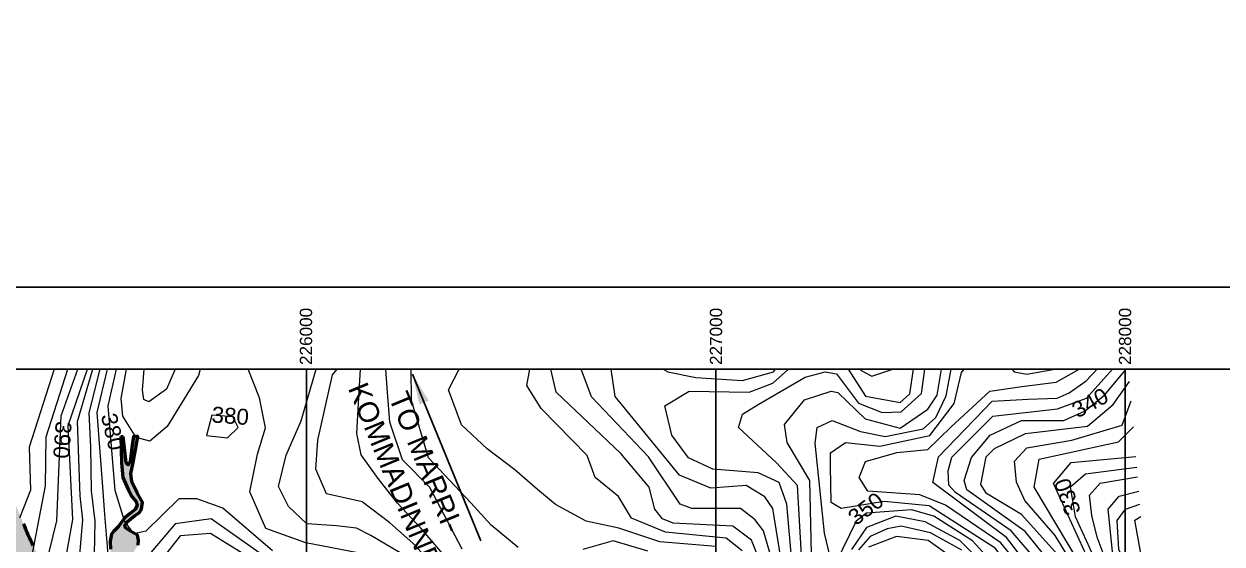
# Model space of a CAD drawing. Header units: metres. Extents: x 32505 to 230200, y 224018 to 1564544.
# Drawn here: x 225309 to 228237, y 1563272 to 1564544 of the extents above; entities that cross this region are included whole.
import ezdxf

# ---------------------------------------------------------------- set-up
doc = ezdxf.new("R2010")
doc.units = ezdxf.units.M
doc.header["$PDMODE"] = 1
doc.header["$PDSIZE"] = -15
for name, color, linetype, lineweight in [('10 M CONTOUR', 8, 'Continuous', 9), ('2 M CONTOUR', 254, 'Continuous', 9), ('STREAM', 141, 'Continuous', 0)]:
    doc.layers.add(name, color=color, linetype=linetype, lineweight=lineweight)
for name, color, linetype in [('CONTEXT', 44, 'Continuous'), ('for print 2by2', 7, 'Continuous'), ('G_B.T. ROAD', 1, 'Continuous'), ('GRID', 7, 'Continuous'), ('name power lines', 1, 'Continuous')]:
    doc.layers.add(name, color=color, linetype=linetype)
doc.styles.get("Standard").update_dxf_attribs({"font": 'arial.ttf'})
doc.dimstyles.get("Standard").update_dxf_attribs({"dimtxt": 0.18, "dimasz": 0.18, "dimexe": 0.18, "dimexo": 0.0625, "dimgap": 0.09, "dimtad": 0, "dimtih": 1, "dimtoh": 1, "dimdec": 4, "dimzin": 0, "dimdsep": 46, "dimtxsty": 'Standard', "dimcen": 0.09, "dimadec": 0, "dimazin": 0, "dimtfac": 1, "dimtdec": 4, "dimtofl": 0, "dimtmove": 0, "dimatfit": 3, "dimfxl": 1, "dimtolj": 1, "dimtzin": 0, "dimarcsym": 0})

msp = doc.modelspace()

# ---------------------------------------------------------------- hatches: boundary and pattern name
at = {"layer": 'STREAM', "lineweight": 50}
h = msp.add_hatch(color=256, dxfattribs=at)
h.dxf.hatch_style = 1
h.paths.add_polyline_path([(225589.6, 1563281.8), (225586.7, 1563293.6), (225569.7, 1563303.8), (225557.2, 1563311.2), (225555.8, 1563317.8), (225561.7, 1563326.6), (225579.3, 1563341.3), (225591.2, 1563348.2), (225596.4, 1563357.1), (225599.4, 1563374.7), (225586.1, 1563397.6), (225572.8, 1563424.1), (225570.6, 1563444.8), (225576.5, 1563471.3), (225581.7, 1563502.3), (225587.7, 1563534.6), (225576.9, 1563534.8), (225574.1, 1563514), (225568.6, 1563473), (225564.2, 1563466), (225558.9, 1563470.2), (225555.8, 1563499.5), (225552.1, 1563535.1), (225546.3, 1563535.2), (225547.8, 1563470.6), (225551.3, 1563434.8), (225564.2, 1563405.5), (225572.8, 1563388.3), (225583.6, 1563375.4), (225585.7, 1563366.8), (225581.4, 1563356.8), (225570, 1563347.4), (225556.4, 1563336.7), (225547.8, 1563325.2), (225540.6, 1563314.5), (225528.4, 1563303), (225523.4, 1563295.9), (225519.8, 1563278.7), (225520.5, 1563259.4), (225522, 1563242.2), (225529.1, 1563228.6), (225527.3, 1563214.2), (225520.8, 1563187.6), (225520.8, 1563169.7), (225523.7, 1563133), (225528.7, 1563099.3), (225540.2, 1563069.2), (225536.6, 1563039.7), (225520.8, 1563007.9), (225515, 1562980.6), (225515.7, 1562959.7), (225522.5, 1562917.8), (225544.7, 1562886.1), (225548.3, 1562874.3), (225547, 1562867), (225538.8, 1562854.8), (225529.3, 1562845.3), (225524.3, 1562837.5), (225524.7, 1562830.7), (225530.6, 1562812.6), (225540.2, 1562794.3), (225544.3, 1562782.9), (225543.4, 1562768), (225536.6, 1562751.2), (225529.3, 1562735.8), (225522.4, 1562718.3), (225509.3, 1562694.3), (225496.2, 1562669.6), (225493.3, 1562651.4), (225481, 1562625.2), (225470.8, 1562602), (225473, 1562589.6), (225482.4, 1562586), (225494.1, 1562591.1), (225502.8, 1562606.3), (225506.4, 1562626.7), (225500.6, 1562635.4), (225500.6, 1562649.2), (225509.3, 1562674), (225521, 1562700.9), (225534.1, 1562719.8), (225550.1, 1562748.1), (225557.8, 1562775.8), (225554.2, 1562794.8), (225541.8, 1562813), (225534.5, 1562824.7), (225534.5, 1562833.4), (225544, 1562849.5), (225554.9, 1562859.7), (225559.3, 1562872.1), (225557.8, 1562883.7), (225550.5, 1562895.4), (225531.2, 1562920.2), (225525.3, 1562937), (225521.6, 1562965.5), (225524.6, 1562991.9), (225534.8, 1563018.9), (225547.3, 1563032.1), (225553.1, 1563046), (225555.3, 1563062.8), (225547.9, 1563097.7), (225544.3, 1563141.7), (225547.2, 1563177.7), (225560.4, 1563216.6), (225579.5, 1563256.2), (225588.1, 1563269.3)])
at = {"layer": 'STREAM', "true_color": 0xffffdb}
h = msp.add_hatch(color=7, dxfattribs=at)
h.dxf.hatch_style = 1
h.paths.add_polyline_path([(225710.4, 1562484.6), (225684.9, 1562490.6), (225632.1, 1562529), (225482.4, 1562586), (225473, 1562589.6), (225470.8, 1562602), (225481, 1562625.2), (225493.3, 1562651.4), (225495, 1562661.5), (225495.2, 1562673.4), (225507.6, 1562695.4), (225522.9, 1562724.3), (225526.5, 1562728.6), (225529.3, 1562735.8), (225536.6, 1562751.2), (225540.3, 1562760.3), (225543.1, 1562782.2), (225538, 1562798.5), (225530.6, 1562812.6), (225524.7, 1562830.7), (225524.3, 1562837.5), (225525.3, 1562839.2), (225522.2, 1562849.2), (225519.7, 1562888.2), (225518.4, 1562891), (225519.7, 1562908.9), (225511.4, 1562928.8), (225506.7, 1562953.7), (225497.7, 1562969.1), (225486.3, 1562981.8), (225480.6, 1562998.2), (225494.8, 1563014.8), (225513.5, 1563022.3), (225527.5, 1563033.9), (225532.2, 1563051), (225528.7, 1563075.2), (225518.3, 1563113.6), (225512.8, 1563157.4), (225517.1, 1563202.8), (225475.9, 1563203.2), (225393.4, 1563204.2), (225386.8, 1563204.2), (225381, 1563204.3), (225374.7, 1563204.4), (225368.2, 1563204.5), (225364.5, 1563204.5), (225362.8, 1563207.9), (225359, 1563215.5), (225354.8, 1563223.9), (225350.9, 1563231.5), (225348, 1563237.2), (225345.6, 1563242), (225343.4, 1563246.4), (225341.2, 1563250.7), (225338.1, 1563256.8), (225336.5, 1563260), (225334.9, 1563263.3), (225332.2, 1563268.6), (225329.5, 1563273.9), (225325.8, 1563281.3), (225323.7, 1563285.4), (225321.2, 1563290.4), (225319.8, 1563293.6), (225318.1, 1563297.7), (225317, 1563300.3), (225315.6, 1563303.7), (225314.5, 1563306.4), (225313.4, 1563309.1), (225312.4, 1563311.4), (225311.2, 1563314.5), (225309.7, 1563318.1), (225308.7, 1563320.4), (225307.9, 1563322.3), (225306.9, 1563324.7), (225297.9, 1563346.5), (225285.4, 1563376.6), (225271.1, 1563411.2), (225258.3, 1563442), (225245, 1563474), (225216, 1563462), (225153.3, 1563436), (225082.1, 1563406.5), (224883.5, 1563319.7), (224823.2, 1563296.6), (224782.5, 1563281.1), (224790.8, 1563227.3), (224798.1, 1563179.9), (224802, 1563154.2), (224806.5, 1563124.8), (224810.5, 1563099.2), (224812.8, 1563084.3), (224827.3, 1563089.3), (224838.1, 1563093), (224848.9, 1563096.8), (224863.3, 1563101.7), (224866.6, 1563094.5), (224870.3, 1563086.3), (224873.6, 1563079), (224876.2, 1563073.4), (224867.7, 1563070.1), (224857.7, 1563066.3), (224842.5, 1563060.4), (224828, 1563054.7), (224815.5, 1563053.9), (224820.5, 1563000), (224828.6, 1562911.1), (224831, 1562884.6), (224834.6, 1562844.8), (224838.6, 1562801.8), (224842.3, 1562760.8), (224847, 1562709.6), (224850.3, 1562672.8), (224850.8, 1562668.1), (224851.6, 1562659.4), (224852.1, 1562654.1), (224880.1, 1562610.3), (224919.4, 1562549.1), (224991.3, 1562436.8), (225007.4, 1562411.8), (225018, 1562395.2), (225050.9, 1562331.6), (225072.8, 1562289.1), (225100.4, 1562235.6), (225162.1, 1562115.5), (225194.8, 1562051.7), (225223.7, 1561995.5), (225227.4, 1561988.2), (225229.9, 1561983.5), (225233.4, 1561976.5), (225237.3, 1561968.9), (225247.3, 1561949.4), (225258.4, 1561927.8), (225260.5, 1561921.7), (225262.8, 1561913.8), (225284.5, 1561893), (225341, 1561838.6), (225423.7, 1561757.8), (225510.5, 1561673), (225559.9, 1561624.5), (225616, 1561569.7), (225644.5, 1561569.7), (225710.4, 1561569.7)])

# ---------------------------------------------------------------- linework, layer by layer
at = {"color": 1, "lineweight": 50}
msp.add_lwpolyline([(225309.2, 1563319.3), (225309.7, 1563318.1), (225310.4, 1563316.3), (225311.2, 1563314.5), (225312.3, 1563311.8), (225312.4, 1563311.4), (225313, 1563310.1), (225313.4, 1563309.1), (225314, 1563307.7), (225314.5, 1563306.4), (225315.2, 1563304.7), (225315.6, 1563303.7), (225316.4, 1563301.9), (225317, 1563300.3), (225318.1, 1563297.7), (225319.3, 1563294.8), (225319.5, 1563294.3), (225319.8, 1563293.6), (225320.4, 1563292.2), (225321.7, 1563289.4), (225323.7, 1563285.4), (225325.8, 1563281.3), (225329.5, 1563273.9), (225332.2, 1563268.6)], dxfattribs=at)
at = {"layer": '10 M CONTOUR'}
for points in [[(225362.6, 1563218.4, 390), (225389.7, 1563328.7, 390), (225400.1, 1563585.8, 390), (225440.9, 1563700, 390)], [(225916.9, 1563255.2, 380), (225795.4, 1563360, 380), (225731.8, 1563382.3, 380), (225687.6, 1563382.7, 380), (225607.5, 1563303.3, 380), (225578, 1563296.7, 380), (225555.1, 1563328.8, 380), (225532, 1563402.8, 380), (225515.4, 1563610.1, 380), (225535.9, 1563700, 380)], [(226380, 1563259.1, 370), (226301.5, 1563409.9, 370), (226234, 1563477.9, 370), (226203.3, 1563570.1, 370), (226198.1, 1563643.4, 370), (226193.4, 1563700, 370)], [(227141.9, 1563216.8, 360), (227116.2, 1563304.3, 360), (227095.3, 1563332, 360), (227060.1, 1563358.8, 360), (226941.6, 1563359.2, 360), (226913.1, 1563369.7, 360), (226835.5, 1563485.2, 360), (226696.3, 1563632.1, 360), (226671.1, 1563700, 360)], [(227280.1, 1563237, 350), (227265.5, 1563298.7, 350), (227242.6, 1563519, 350), (227247.5, 1563556.7, 350), (227284.6, 1563573.9, 350), (227353.2, 1563547.1, 350), (227414, 1563534.6, 350), (227507, 1563553.9, 350), (227537.5, 1563581.2, 350), (227562.9, 1563634.8, 350), (227574.9, 1563700, 350)], [(228082.6, 1562812.6, 340), (227926.4, 1562890.5, 340), (227886, 1562927.6, 340), (227848.2, 1563015.1, 340), (227863.2, 1563097, 340), (227862.9, 1563139.8, 340), (227842.4, 1563195.8, 340), (227756, 1563303, 340), (227613.1, 1563404.8, 340), (227606.5, 1563427.5, 340), (227624.4, 1563483.8, 340), (227670.2, 1563538, 340), (227747.1, 1563574.4, 340), (227850.3, 1563574.4, 340), (227902.4, 1563597.7, 340), (227950.3, 1563637.1, 340), (228002.6, 1563700, 340)], [(225832.5, 1563556.7, 380), (225819.6, 1563583.3, 380), (225768.4, 1563587, 380), (225755.3, 1563537.5, 380), (225806.7, 1563531.7, 380), (225832.5, 1563556.7, 380)], [(228067.1, 1562998.3, 330), (227985.5, 1563052.9, 330), (227950.8, 1563181.9, 330), (227879.2, 1563338.3, 330), (227866.7, 1563411.7, 330), (227903.3, 1563443.8, 330), (228028.6, 1563460.3, 330)], [(227717.9, 1563180.1, 350), (227627.3, 1563280.2, 350), (227532.9, 1563340.1, 350), (227477.9, 1563355.9, 350), (227368.3, 1563347.3, 350), (227343.1, 1563327.9, 350), (227293.5, 1563225.9, 350)]]:
    msp.add_polyline3d(points, dxfattribs=at)
at = {"layer": '2 M CONTOUR', "linetype": 'Continuous', "elevation": 394}
msp.add_lwpolyline([(225383.6, 1563700), (225322.5, 1563508.8), (225325.5, 1563403.5), (225298.8, 1563335.4)], dxfattribs=at)
at = {"layer": '2 M CONTOUR'}
for points in [[(225331.5, 1563252.6, 392), (225361.7, 1563414.7, 392), (225363.4, 1563534.3, 392), (225416.3, 1563700, 392)], [(225404.7, 1563195.6, 388), (225428.5, 1563332.2, 388), (225417.7, 1563561.8, 388), (225464.8, 1563700, 388)], [(225440.9, 1563189.4, 386), (225453.6, 1563331.2, 386), (225446.5, 1563389.5, 386), (225440.4, 1563571.5, 386), (225477.7, 1563700, 386)], [(225480.6, 1563206, 384), (225483.5, 1563328, 384), (225474.3, 1563402.2, 384), (225472.8, 1563509.1, 384), (225469.1, 1563592.5, 384), (225495.9, 1563700, 384)], [(225516.6, 1563226.8, 382), (225506.7, 1563344.3, 382), (225501.9, 1563412.1, 382), (225488.7, 1563593.5, 382), (225513.4, 1563700, 382)], [(225739.8, 1563700, 378), (225735.7, 1563683.9, 378), (225659.7, 1563559.6, 378), (225617.3, 1563523.5, 378), (225584, 1563532.7, 378), (225550.9, 1563585, 378), (225547.1, 1563628, 378), (225559.7, 1563700, 378)], [(225678.5, 1563700, 376), (225657.6, 1563650.6, 376), (225614.3, 1563619.9, 376), (225602, 1563625.2, 376), (225598.7, 1563648.3, 376), (225602.9, 1563700, 376)], [(226146.6, 1563246, 378), (225998.5, 1563275.1, 378), (225900.5, 1563310.1, 378), (225861.3, 1563399.7, 378), (225880, 1563491.4, 378), (225899.3, 1563556.1, 378), (225885.3, 1563629.6, 378), (225857.6, 1563700, 378)], [(226228.5, 1563250.2, 376), (226157, 1563292.9, 376), (226121.8, 1563310.4, 376), (226072.8, 1563316.7, 376), (226001, 1563321.3, 376), (225955.9, 1563364.1, 376), (225931.7, 1563412.7, 376), (225950.3, 1563489.1, 376), (225986.8, 1563572.9, 376), (226023.5, 1563700, 376)], [(226355.5, 1563170.2, 374), (226259.3, 1563273.9, 374), (226203.4, 1563324.2, 374), (226135.5, 1563375.5, 374), (226048.5, 1563395.1, 374), (226022.8, 1563455.1, 374), (226027.7, 1563526.1, 374), (226063.2, 1563685.8, 374), (226075.1, 1563700, 374)], [(226395.8, 1563174.7, 372), (226280.3, 1563310, 372), (226222.3, 1563371.9, 372), (226174.7, 1563432.2, 372), (226133.5, 1563489.9, 372), (226122.5, 1563542.7, 372), (226127.5, 1563630.9, 372), (226132, 1563700, 372)], [(226517.2, 1563263.3, 368), (226451.1, 1563318.1, 368), (226401.1, 1563372.9, 368), (226298.1, 1563482.9, 368), (226256.6, 1563623.2, 368), (226255.8, 1563700, 368)], [(227000.2, 1563265.6, 366), (226863.5, 1563277.2, 366), (226762.8, 1563310.4, 366), (226683.4, 1563327.8, 366), (226608.1, 1563368.7, 366), (226564, 1563405.1, 366), (226509.2, 1563453.5, 366), (226441.4, 1563505, 366), (226378.5, 1563563.1, 366), (226347.1, 1563649.3, 366), (226372.4, 1563698.3, 366), (226375.5, 1563700, 366)], [(227064.2, 1563255.4, 364), (227025.6, 1563286.1, 364), (226876.7, 1563301.1, 364), (226794.3, 1563335, 364), (226761.8, 1563388, 364), (226705.1, 1563434.7, 364), (226686, 1563488.3, 364), (226572.9, 1563603.8, 364), (226537.9, 1563659.3, 364), (226545.3, 1563700, 364)], [(227124.5, 1563187.8, 362), (227087.5, 1563281.7, 362), (227041.4, 1563316, 362), (226895.8, 1563323, 362), (226869.5, 1563333.5, 362), (226851.2, 1563357.1, 362), (226837.4, 1563410.9, 362), (226767.8, 1563493.7, 362), (226609.7, 1563643.2, 362), (226597.1, 1563700, 362)], [(227180.6, 1563101.1, 358), (227139.4, 1563358.8, 358), (227120.1, 1563387.2, 358), (227074.5, 1563415.2, 358), (226987.6, 1563408.6, 358), (226911.6, 1563440.5, 358), (226753.8, 1563632.4, 358), (226744, 1563700, 358)], [(226871.1, 1563700, 358), (226882.6, 1563692.8, 358), (226951.1, 1563679.4, 358), (227065.4, 1563672.3, 358), (227140.9, 1563693.3, 358), (227145.8, 1563700, 358)], [(227190.1, 1563183.8, 356), (227173.9, 1563369.4, 356), (227154.6, 1563422.5, 356), (227103.5, 1563445.8, 356), (226992.6, 1563454.9, 356), (226933, 1563482.8, 356), (226892.2, 1563537.9, 356), (226875.7, 1563610.3, 356), (226934.7, 1563646.1, 356), (227081.4, 1563643.2, 356), (227139.3, 1563665.3, 356), (227177.5, 1563700, 356)], [(227213.6, 1563172.9, 354), (227199.2, 1563415.3, 354), (227148.6, 1563470.7, 354), (227055.2, 1563556.6, 354), (227065.5, 1563589.3, 354), (227103.4, 1563613.3, 354), (227218.6, 1563680.2, 354), (227267.1, 1563693.4, 354), (227295.1, 1563688, 354), (227348.7, 1563616.9, 354), (227406.3, 1563593.5, 354), (227453.1, 1563595.1, 354), (227502.6, 1563640, 354), (227510.7, 1563700, 354)], [(227233.9, 1563248.5, 352), (227230.1, 1563427.6, 352), (227174, 1563519.9, 352), (227168, 1563564.1, 352), (227216.4, 1563624.8, 352), (227281.5, 1563645.7, 352), (227298, 1563642.5, 352), (227364.8, 1563578.3, 352), (227450.8, 1563555.5, 352), (227517.9, 1563601.8, 352), (227541.1, 1563636.1, 352), (227551.8, 1563700, 352)], [(228093.7, 1562679.7, 348), (227824.1, 1562661.8, 348), (227740.6, 1562710.5, 348), (227713.9, 1562756.1, 348), (227703.1, 1562979.1, 348), (227767.8, 1563117, 348), (227739.7, 1563186.9, 348), (227682.4, 1563261.6, 348), (227521.7, 1563365.7, 348), (227411.1, 1563375.7, 348), (227306.1, 1563358.7, 348), (227281.9, 1563373.9, 348), (227280.5, 1563462.3, 348), (227280.1, 1563495.3, 348), (227316.8, 1563520.3, 348), (227400.8, 1563511.2, 348), (227523.1, 1563537.8, 348), (227582.5, 1563615.6, 348), (227600.7, 1563691.2, 348), (227606.9, 1563700, 348)], [(227323.2, 1563700, 356), (227365.8, 1563633.4, 356), (227450.4, 1563617.8, 356), (227474.2, 1563639.4, 356), (227483.3, 1563700, 356)], [(228091.7, 1562703.3, 346), (227872.5, 1562690.7, 346), (227807.7, 1562702.5, 346), (227747.5, 1562789.3, 346), (227739.5, 1562850.2, 346), (227755.5, 1563022.2, 346), (227793, 1563097.4, 346), (227790.2, 1563141.4, 346), (227763.7, 1563191.2, 346), (227696.4, 1563274.7, 346), (227561, 1563367.4, 346), (227498.5, 1563392.7, 346), (227371.1, 1563401.2, 346), (227350.5, 1563434.7, 346), (227365.9, 1563473.9, 346), (227442.6, 1563496.1, 346), (227518, 1563503.4, 346), (227574.9, 1563558.3, 346), (227669.3, 1563645.6, 346), (227747.4, 1563657.3, 346), (227831.4, 1563668.1, 346), (227887.7, 1563700, 346)], [(227352.2, 1563700, 358), (227355.3, 1563696, 358), (227381, 1563682.9, 358), (227432.4, 1563700, 358)], [(228088.7, 1562740.1, 344), (227912.2, 1562740.5, 344), (227797.2, 1562826.6, 344), (227779.2, 1562885, 344), (227779.2, 1562979.5, 344), (227787.6, 1563030.6, 344), (227814.3, 1563090.1, 344), (227812, 1563154.8, 344), (227710.4, 1563287.7, 344), (227530.4, 1563422.1, 344), (227544, 1563485.4, 344), (227675.6, 1563621.2, 344), (227763.3, 1563626.1, 344), (227833.9, 1563629.1, 344), (227863.2, 1563642.1, 344), (227904.8, 1563671.5, 344), (227931.7, 1563700, 344)], [(228086.6, 1562764.4, 342), (227972.6, 1562791.2, 342), (227925.8, 1562813.6, 342), (227887.2, 1562851.8, 342), (227830.7, 1562917.1, 342), (227823.1, 1562993.8, 342), (227835.2, 1563085.2, 342), (227829.1, 1563178.8, 342), (227721.9, 1563303.9, 342), (227585.7, 1563397.8, 342), (227569.5, 1563415.8, 342), (227568.1, 1563451.3, 342), (227576.9, 1563484.8, 342), (227677, 1563585, 342), (227834.8, 1563603, 342), (227905.5, 1563628.9, 342), (227969.4, 1563700, 342)], [(227723.1, 1563700, 348), (227729, 1563693.5, 348), (227760, 1563687.8, 348), (227828.8, 1563700, 348)], [(228078.9, 1562857.3, 338), (228061.4, 1562876.5, 338), (227948.9, 1562920.6, 338), (227878.6, 1562994.5, 338), (227867.6, 1563030, 338), (227885.2, 1563107.6, 338), (227880.6, 1563149.3, 338), (227835.6, 1563245.9, 338), (227746.8, 1563344.5, 338), (227661.1, 1563395.5, 338), (227647.6, 1563417.6, 338), (227661, 1563485.4, 338), (227681.3, 1563505.3, 338), (227756.9, 1563542.4, 338), (227908, 1563559.9, 338), (227971, 1563613.5, 338), (228011.2, 1563669.2, 338)], [(228075.7, 1562895.5, 336), (228057.2, 1562909.7, 336), (227975.1, 1562944, 336), (227908.4, 1562998.1, 336), (227894.1, 1563037.4, 336), (227908.5, 1563108.1, 336), (227873, 1563221.4, 336), (227829.3, 1563292.7, 336), (227755.4, 1563378.2, 336), (227734.5, 1563423.5, 336), (227730, 1563474.6, 336), (227759.7, 1563506.9, 336), (227869.8, 1563526.4, 336), (227992.9, 1563562.5, 336), (228015.1, 1563622.4, 336)], [(228072.8, 1562930.6, 334), (228053, 1562946.6, 334), (227947.9, 1562993.9, 334), (227923.5, 1563021.9, 334), (227923.4, 1563130.2, 334), (227911.1, 1563186.8, 334), (227778.3, 1563411.3, 334), (227789.9, 1563479.9, 334), (227984.2, 1563521.7, 334), (228020.4, 1563558.5, 334)], [(228069.8, 1562965.9, 332), (227985.4, 1562997.2, 332), (227950.9, 1563030.3, 332), (227923.5, 1563204.7, 332), (227824.8, 1563419.7, 332), (227868.6, 1563471.3, 332), (228026.5, 1563485.7, 332)], [(228064.8, 1563026.5, 328), (228014.8, 1563067.2, 328), (227931.6, 1563288.6, 328), (227919.1, 1563341.4, 328), (227913.4, 1563391.2, 328), (227939.5, 1563420.7, 328), (228030.6, 1563436.6, 328)], [(228061.2, 1563068.9, 326), (228038.4, 1563084.3, 326), (227970.7, 1563237.6, 326), (227958.8, 1563357.2, 326), (227985.3, 1563389.2, 326), (228033.5, 1563401.4, 326)], [(228058.6, 1563100.3, 324), (228056.5, 1563100.5, 324), (227984.4, 1563258.7, 324), (227981.1, 1563329.8, 324), (228001.1, 1563357.3, 324), (228036.1, 1563369.8, 324)], [(227686.9, 1563191.1, 352), (227596.3, 1563280.4, 352), (227511.8, 1563326.4, 352), (227440.2, 1563339.8, 352), (227368.3, 1563312.7, 352), (227331.8, 1563258.4, 352)], [(228049.3, 1563212.5, 322), (228041.4, 1563230.5, 322), (228024.2, 1563330.7, 322), (228038.7, 1563339.2, 322)], [(225897.5, 1563241.1, 382), (225766.8, 1563333.8, 382), (225679.1, 1563321.5, 382), (225601.6, 1563229.9, 382)], [(227600.8, 1563256.7, 354), (227524.8, 1563299.7, 354), (227453.3, 1563315.7, 354), (227418.8, 1563309.2, 354), (227376.9, 1563290.5, 354), (227349, 1563257.7, 354)], [(225883.5, 1563224.4, 384), (225765.2, 1563298.1, 384), (225691.1, 1563292.4, 384), (225592.2, 1563166.3, 384)], [(226833.6, 1563254.7, 368), (226749.4, 1563279.8, 368), (226675.2, 1563258.6, 368)], [(227601.1, 1563222.2, 356), (227518.5, 1563280.5, 356), (227441.5, 1563290.3, 356), (227372.7, 1563264.6, 356)]]:
    msp.add_polyline3d(points, dxfattribs=at)
at = {"layer": 'for print 2by2', "color": 7}
msp.add_point((226364, 1564544), dxfattribs=at)
msp.add_point((226364, 1564544), dxfattribs=at)
at = {"layer": 'G_B.T. ROAD', "color": 1, "lineweight": 50}
msp.add_lwpolyline([(225332.2, 1563268.6), (225329.5, 1563273.9), (225325.8, 1563281.3), (225323.7, 1563285.4), (225321.2, 1563290.4), (225319.8, 1563293.6), (225318.1, 1563297.7), (225317, 1563300.3), (225315.6, 1563303.7), (225314.5, 1563306.4), (225313.4, 1563309.1), (225312.4, 1563311.4), (225311.2, 1563314.5), (225309.7, 1563318.1), (225308.7, 1563320.4)], dxfattribs=at)
at = {"layer": 'GRID', "color": 254, "linetype": 'Continuous'}
for p, q in [((223000, 1563700), (230000, 1563700)), ((226000, 1563700), (226000, 1550700)), ((227000, 1563700), (227000, 1550700)), ((228000, 1563700), (228000, 1555700))]:
    msp.add_line(p, q, dxfattribs=at)
at = {"layer": 'GRID', "linetype": 'Continuous'}
msp.add_line((223000, 1563700), (230000, 1563700), dxfattribs=at)
for points in [[(222800, 1563900), (230200, 1563900), (230200, 1548339.6), (222800, 1548339.6)], [(223000, 1550700), (223000, 1563700), (230000, 1563700), (230000, 1550700)], [(223000, 1550700), (223000, 1563700), (230000, 1563700), (230000, 1550700)]]:
    msp.add_lwpolyline(points, close=True, dxfattribs=at)
at = {"layer": 'STREAM', "lineweight": 50}
for points in [[(225546.3, 1563535.2), (225547.8, 1563470.6), (225551.3, 1563434.8), (225564.2, 1563405.5), (225572.8, 1563388.3), (225583.6, 1563375.4), (225585.7, 1563366.8), (225581.4, 1563356.8), (225570, 1563347.4), (225556.4, 1563336.7), (225547.8, 1563325.2), (225540.6, 1563314.5), (225528.4, 1563303), (225523.4, 1563295.9), (225519.8, 1563278.7), (225520.5, 1563259.4)], [(225546.3, 1563535.2), (225552.1, 1563535.1)], [(225588.1, 1563269.3), (225589.6, 1563281.8), (225586.7, 1563293.6), (225569.7, 1563303.8), (225557.2, 1563311.2), (225555.8, 1563317.8), (225561.7, 1563326.6), (225579.3, 1563341.3), (225591.2, 1563348.2), (225596.4, 1563357.1), (225599.4, 1563374.7), (225586.1, 1563397.6), (225572.8, 1563424.1), (225570.6, 1563444.8), (225576.5, 1563471.3), (225581.7, 1563502.3), (225587.7, 1563534.6), (225576.9, 1563534.8), (225574.1, 1563514), (225568.6, 1563473), (225564.2, 1563466), (225558.9, 1563470.2), (225555.8, 1563499.5), (225552.1, 1563535.1)]]:
    msp.add_lwpolyline(points, dxfattribs=at)

# ---------------------------------------------------------------- texts
at = {"color": 17, "insert": (226253.5, 1563456.1, -42), "char_height": 50, "width": 1313.864, "attachment_point": 5, "rotation": 292.3966}
msp.add_mtext('\\A1;{\\C7;TO \\A0;MARRI-\\PKOMMADINNE\\A1; }', dxfattribs=at)
at = {"layer": 'CONTEXT', "linetype": 'Continuous'}
for s, rotation, p in [('340', 28.2433, (227883.6, 1563578.8, 340)), ('380', 355.729, (225766.9, 1563569.6, 380)), ('380', 283.4472, (225497, 1563586.3, 380)), ('390', 265.7853, (225387.3, 1563573.3, 390)), ('330', 109.5818, (227892.6, 1563351.3, 330)), ('350', 37.3706, (227342.1, 1563315.4, 350))]:
    msp.add_text(s, height=39, rotation=rotation, dxfattribs=at).set_placement(p)
at = {"layer": 'GRID', "color": 242, "linetype": 'Continuous'}
for s, p in [('226000', (226013.5, 1563709.8)), ('227000', (227015.4, 1563709.8)), ('228000', (228014.9, 1563709.8))]:
    msp.add_text(s, height=30, rotation=90, dxfattribs=at).set_placement(p)

# ---------------------------------------------------------------- leaders
at = {"layer": 'name power lines', "color": 7, "linetype": 'Continuous', "lineweight": 9, "ltscale": 50}
msp.add_leader([(226258.6, 1563687.4), (226425.8, 1563280.2)], dimstyle='Standard', override={"dimtxt": 24, "dimasz": 75}, dxfattribs=at)

doc.saveas('drawing.dxf')
